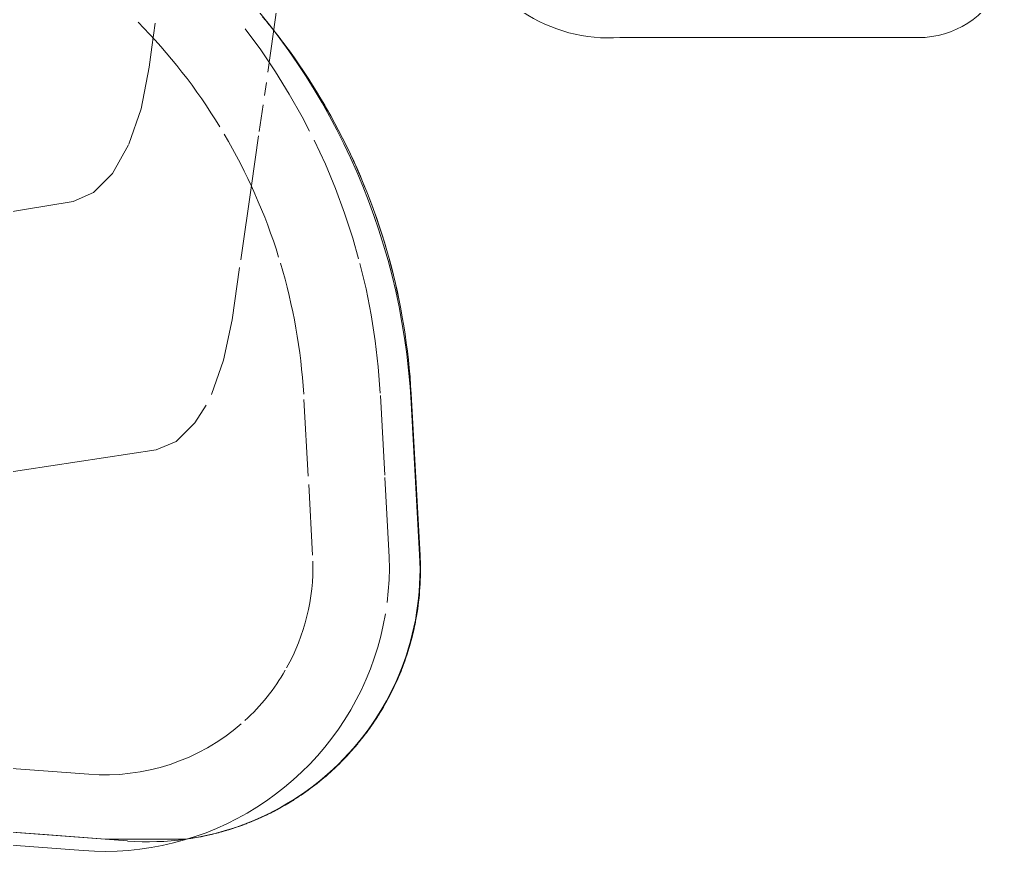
# Model space of a CAD drawing. Header units: inches. Extents: x -1221 to 179, y -822 to 880.
# Drawn here: x 82.236 to 86.187, y -364.406 to -361.059 of the extents above; entities that cross this region are included whole.
import ezdxf

# ---------------------------------------------------------------- set-up
doc = ezdxf.new("R2010")
doc.units = ezdxf.units.IN
doc.header["$MEASUREMENT"] = 0
doc.layers.add('X1$0$I-FURN', color=30, linetype='Continuous', lineweight=9)

# ---------------------------------------------------------------- blocks, each defined once
blk = doc.blocks.new('X1$0$Allsteel Seating Acuity Work-Conference Chair1 - Fully Adj_ Arms_ Mesh Back-V34-FIRST FLOOR POWER _ SIGNAL')
at = {"layer": 'X1$0$I-FURN', "lineweight": 13}
for p, q in [((9.4304, 6.7151), (9.4304, 7.9165)), ((11.5122, 5.909), (10.8995, 5.8752)), ((12.1969, -1.3862), (12.663, 4.7339))]:
    blk.add_line(p, q, dxfattribs=at)
at = {"layer": 'X1$0$I-FURN'}
for p, q in [((10.8643, 5.8752), (11.5123, 5.9109)), ((11.1904, 5.7687), (10.8706, 5.7511)), ((11.496, 5.7856), (11.2, 5.7693)), ((10.7552, 5.7426), (10.6501, 5.7305)), ((10.8607, 5.7506), (10.7552, 5.7426)), ((10.4417, 5.6936), (10.3388, 5.669)), ((10.3205, 5.6638), (10.2369, 5.6402)), ((12.1742, 5.6082), (12.1351, 5.632)), ((11.1951, 5.4609), (10.8861, 5.4438)), ((10.8861, 5.4438), (11.1951, 5.4609)), ((11.5129, 5.4784), (11.2286, 5.4627)), ((11.2286, 5.4627), (11.5129, 5.4784)), ((9.4072, 5.3215), (8.7518, 5.4116)), ((9.5691, 5.2985), (9.4072, 5.3215)), ((9.663, 5.285), (9.6108, 5.2925)), ((9.808, 5.2641), (9.7007, 5.2796)), ((10.0256, 5.2326), (9.8262, 5.2614)), ((12.5273, 5.2541), (12.502, 5.2923)), ((10.3239, 5.1894), (10.0256, 5.2326)), ((12.551, 5.2149), (12.5273, 5.2541)), ((10.5656, 5.1545), (10.3558, 5.1848)), ((12.6125, 5.092), (12.5936, 5.1338)), ((12.6588, 4.9627), (12.6451, 5.0064)), ((12.6562, 4.6451), (12.6562, 4.9669)), ((9.3719, 4.8446), (9.4682, 4.8318)), ((9.4682, 4.8318), (9.5499, 4.8209)), ((11.4298, 2.5922), (11.0889, 4.849)), ((12.6562, 4.6451), (12.6375, 4.3995)), ((12.6375, 4.3995), (12.6562, 4.6451)), ((11.9474, -1.2944), (12.3946, 4.578)), ((12.3946, 4.578), (11.9474, -1.2944)), ((12.2541, -1.3178), (12.7014, 4.5547)), ((10.0895, 4.5154), (10.4181, 2.5277)), ((12.6375, 4.3995), (12.6247, 4.2318))]:
    blk.add_line(p, q, dxfattribs=at)
at = {"layer": 'X1$0$I-FURN', "flags": 128}
for points in [[(11.5123, 5.9109), (11.1885, 5.8931), (10.8643, 5.8752)], [(11.7039, 5.7781), (11.6584, 5.783), (11.6127, 5.7861), (11.5668, 5.7873), (11.521, 5.7867), (11.496, 5.7856)], [(12.1351, 5.632), (12.095, 5.6542), (12.0541, 5.6749), (12.0124, 5.6938), (11.9699, 5.7111), (11.9268, 5.7267), (11.8831, 5.7405), (11.8389, 5.7526), (11.7943, 5.7629), (11.7493, 5.7714)], [(10.6501, 5.7305), (10.5455, 5.7141), (10.4417, 5.6936)], [(10.2369, 5.6402), (10.1363, 5.6074), (10.0371, 5.5706)], [(10.0371, 5.5706), (9.9395, 5.5299), (9.8435, 5.4853)], [(12.2495, 5.5559), (12.2124, 5.5828), (12.1742, 5.6082)], [(12.447, 5.3656), (12.4173, 5.4005), (12.3863, 5.4342), (12.354, 5.4667), (12.3203, 5.4978), (12.2855, 5.5276), (12.2495, 5.5559)], [(9.807, 5.4665), (9.7494, 5.4369), (9.6573, 5.3848), (9.5674, 5.329), (9.4797, 5.2697), (9.3946, 5.2069)], [(12.502, 5.2923), (12.4752, 5.3295), (12.447, 5.3656)], [(12.5936, 5.1338), (12.5731, 5.1747), (12.551, 5.2149)], [(10.8667, 5.0712), (10.7288, 5.1205), (10.5656, 5.1545)], [(12.6451, 5.0064), (12.6296, 5.0495), (12.6125, 5.092)], [(12.6562, 4.9669), (12.6481, 5.0177), (12.6375, 5.0681)], [(11.0889, 4.849), (11.0553, 4.93), (10.9809, 5.005), (10.9096, 5.05)], [(12.7014, 4.5547), (12.704, 4.6004), (12.7047, 4.6462), (12.7036, 4.692), (12.7007, 4.7378), (12.6959, 4.7833), (12.6893, 4.8287), (12.681, 4.8737), (12.6708, 4.9184), (12.6588, 4.9627)], [(9.5499, 4.8209), (9.7169, 4.7882), (9.8587, 4.7393)], [(9.862, 4.7379), (9.9766, 4.673), (10.0539, 4.5974), (10.0895, 4.5154)], [(12.1799, -1.6096), (12.2734, -0.3811), (12.3595, 0.7487), (12.4363, 1.7575), (12.5024, 2.6256), (12.5565, 3.336), (12.5976, 3.8749), (12.6247, 4.2318), (12.6375, 4.3995)]]:
    blk.add_lwpolyline(points, dxfattribs=at)
at = {"layer": 'X1$0$I-FURN', "lineweight": 13}
for centre, radius, start, end in [((9.0642, 7.9165), 0.3662, 0, 65.7027), ((8.8012, 6.6723), 0.6306, 326.2996, 3.8864), ((11.5724, 4.8169), 1.0938, 355.6447, 93.1563), ((11.049, 3.1641), 2.7152, 93.1563, 178.0304)]:
    blk.add_arc(centre, radius, start, end, dxfattribs=at)
at = {"layer": 'X1$0$I-FURN'}
for centre, radius, start, end in [((11.5725, 4.8189), 1.0937, 80.9833, 93.1563), ((11.5725, 4.8189), 1.0937, 75.6016, 78.9267), ((11.0072, 3.2854), 2.5937, 93.1563, 105.3778), ((11.5725, 4.8189), 1.0937, 68.7781, 75.6016), ((11.0072, 3.2854), 2.5937, 105.6786, 117.6011), ((11.5725, 4.8189), 1.0938, 57.3563, 62.0747), ((11.5725, 4.8189), 1.0938, 52.8316, 57.3406), ((11.5725, 4.8189), 1.0937, 37.1717, 46.6461), ((11.0072, 3.2854), 2.5937, 118.2008, 122.7535), ((11.0072, 3.2854), 2.5937, 122.7535, 129.8248), ((11.559, 4.6417), 0.838, 60.9055, 91.5087), ((11.559, 4.6417), 0.838, 60.9055, 91.5087), ((11.0064, 3.1089), 2.338, 93.4668, 106.6072), ((11.0064, 3.1089), 2.338, 93.4668, 106.6072), ((11.5725, 4.8189), 1.0938, 27.0761, 35.1685), ((11.0064, 3.1089), 2.338, 107.246, 120.5398), ((11.0064, 3.1089), 2.338, 107.246, 120.5398), ((11.559, 4.6417), 0.838, 42.3483, 60.1564), ((11.559, 4.6417), 0.838, 42.3483, 60.1564), ((11.5725, 4.8189), 1.0938, 23.5988, 27.0364), ((11.559, 4.6417), 0.838, 355.6447, 40.9295), ((11.559, 4.6417), 0.838, 355.6447, 40.9295), ((11.5725, 4.8189), 1.0938, 18.3518, 21.1091), ((11.0064, 3.1089), 2.338, 121.3748, 134.4998), ((11.0064, 3.1089), 2.338, 121.3748, 134.4998), ((11.5725, 4.8189), 1.0937, 7.7787, 16.6549)]:
    blk.add_arc(centre, radius, start, end, dxfattribs=at)
for points in [[(11.9662, 5.8393), (11.8944, 5.867), (11.7448, 5.9072), (11.5896, 5.9152), (11.5123, 5.9109)], [(10.8643, 5.8752), (10.6802, 5.8651), (10.3144, 5.8054), (9.7971, 5.6018), (9.4894, 5.3967), (9.3482, 5.2792)]]:
    blk.add_open_spline(points, degree=3, dxfattribs=at)
blk.add_open_spline([(12.6375, 5.0681), (12.6339, 5.0836), (12.6273, 5.1094), (12.617, 5.1439), (12.6102, 5.1647), (12.6047, 5.1809), (12.5986, 5.1978), (12.5896, 5.2216), (12.5768, 5.2528), (12.5622, 5.2849), (12.5496, 5.3105), (12.5367, 5.3357), (12.5195, 5.3668), (12.4892, 5.4169), (12.4464, 5.4787), (12.3873, 5.5506), (12.3311, 5.608), (12.2818, 5.652), (12.2427, 5.6837), (12.2016, 5.7141), (12.144, 5.7526), (12.0671, 5.7964), (12.0006, 5.826), (11.9662, 5.8393)], degree=3, knots=[-1, -1, -1, -1, -0.916667, -0.875, -0.854167, -0.833333, -0.8125, -0.791667, -0.75, -0.708333, -0.6875, -0.666667, -0.625, -0.583333, -0.5, -0.416667, -0.333333, -0.291667, -0.25, -0.208333, -0.166667, -0.083333, 0, 0, 0, 0], dxfattribs=at)
blk = doc.blocks.new('X1')
at = {"layer": 'X1$0$I-FURN', "rotation": 269.9999999999997}
blk.add_blockref('X1$0$Allsteel Seating Acuity Work-Conference Chair1 - Fully Adj_ Arms_ Mesh Back-V34-FIRST FLOOR POWER _ SIGNAL', (77.9364, -351.7008), dxfattribs=at)

msp = doc.modelspace()

# ---------------------------------------------------------------- block references
at = {"color": 253}
msp.add_blockref('X1', (0, 0), dxfattribs=at)

doc.saveas('drawing.dxf')
